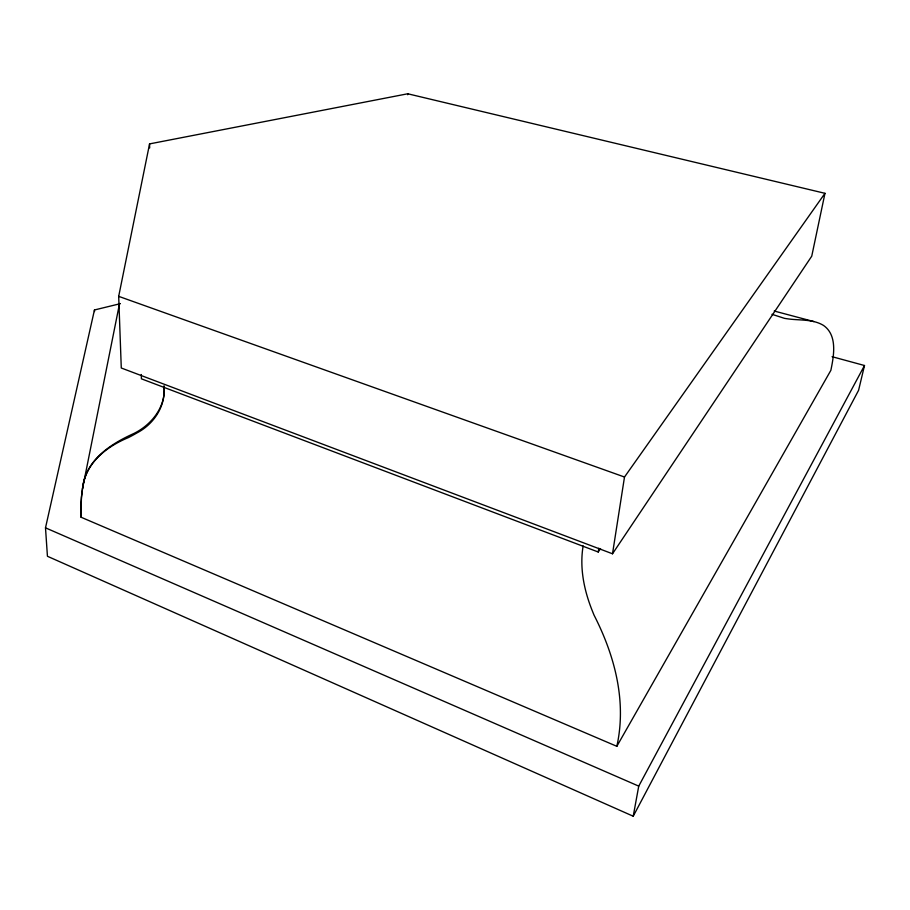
<?xml version="1.0" encoding="UTF-8"?>
<svg xmlns="http://www.w3.org/2000/svg" width="910" height="910" viewBox="0 0 910 910"><rect width="100%" height="100%" fill="white"/><g stroke="black" fill="none" stroke-linecap="round" stroke-linejoin="round"><path stroke-width="1.36" d="M407.691 94.72L407.748 93.775L824.972 193.318L811.743 256.176L612.51 553.78L121.28 368.004L118.687 296.353L149.57 143.894L407.748 93.775M82.674 487.692L81.411 497.053L81.07 517.233L616.832 746.314L830.864 370.336C833.799 356.015 837.735 335.358 823.505 325.427C812.55 318.75 799.082 320.638 786.945 318.727A113.352 81.411 -45.9 0 1 784.5 318.352L771.987 314.303M141.289 374.51L141.414 378.822L598.223 552.006L598.791 548.218M583.139 545.875C579.374 568.238 584.243 591.079 592.706 611.827A154.211 59.514 80.8 0 0 594.071 615.194C614.637 655.393 626.899 701.212 616.832 746.314M612.51 553.78L624.499 477.022L824.972 193.318M119.574 303.428L82.332 489.569L80.944 502.877L81.07 517.233M120.325 303.667L94.458 309.969L45.5 527.834L47.434 556.272L633.223 816.224L638.74 786.126L864.5 365.513L832.081 356.697M82.867 486.759C86.222 462.36 107.039 446.4 128.367 437.608A126.115 99.861 -37.1 0 0 136.671 433.08C153.813 424.287 166.075 405.974 163.88 386.261M82.503 488.659C85.267 460.358 110.303 444.08 133.872 433.49C151.697 424.697 166.052 406.702 164.13 385.942M864.5 365.513L858.585 390.299L633.223 816.224M598.223 552.006L600.554 548.605M774.217 311.038L813.949 321.594M118.687 296.353L624.499 477.022M45.5 527.834L638.74 786.126M94.458 309.969L94.526 311.561M149.57 143.894L149.661 147.966"/></g></svg>
